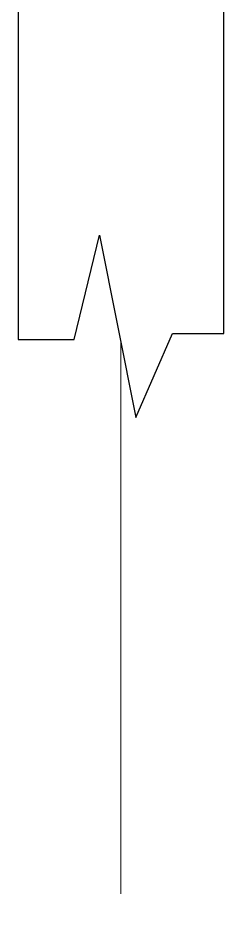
# Model space of a CAD drawing. Extents: x 1777 to 3131, y 3495 to 4487.
# Drawn here: x 2232.9 to 2246.9, y 3789.7 to 3852 of the extents above; entities that cross this region are included whole.
import ezdxf

# ---------------------------------------------------------------- set-up
doc = ezdxf.new("R2010")
doc.units = 0
doc.header["$LTSCALE"] = 30
doc.header["$MEASUREMENT"] = 0
doc.linetypes.add('CENTER', pattern=[2, 1.25, -0.25, 0.25, -0.25])
doc.layers.get('0').update_dxf_attribs({"linetype": 'CONTINUOUS'})
doc.layers.add('\\M+5B3DF\\M+5B4E7\\M+5CFDF', color=3, linetype='CONTINUOUS', lineweight=9)
doc.layers.add('BODY', color=7, linetype='CONTINUOUS')

msp = doc.modelspace()

# ---------------------------------------------------------------- linework, layer by layer
at = {"color": 0}
for p, q in [((2236.738, 3830.069), (2238.467, 3837.178)), ((2238.467, 3837.178), (2240.927, 3824.766)), ((2240.927, 3824.766), (2243.427, 3830.489)), ((2243.427, 3830.489), (2246.924, 3830.489)), ((2232.924, 3830.069), (2236.738, 3830.069))]:
    msp.add_line(p, q, dxfattribs=at)
at = {"layer": '\\M+5B3DF\\M+5B4E7\\M+5CFDF', "color": 0, "lineweight": -3}
for p, q in [((2232.924, 3893.277), (2232.924, 3830.069)), ((2246.924, 3830.489), (2246.924, 3893.277))]:
    msp.add_line(p, q, dxfattribs=at)
at = {"layer": 'BODY', "color": 1, "linetype": 'CENTER', "lineweight": 5}
msp.add_line((2239.924, 3829.824), (2239.924, 3669.003), dxfattribs=at)

doc.saveas('drawing.dxf')
